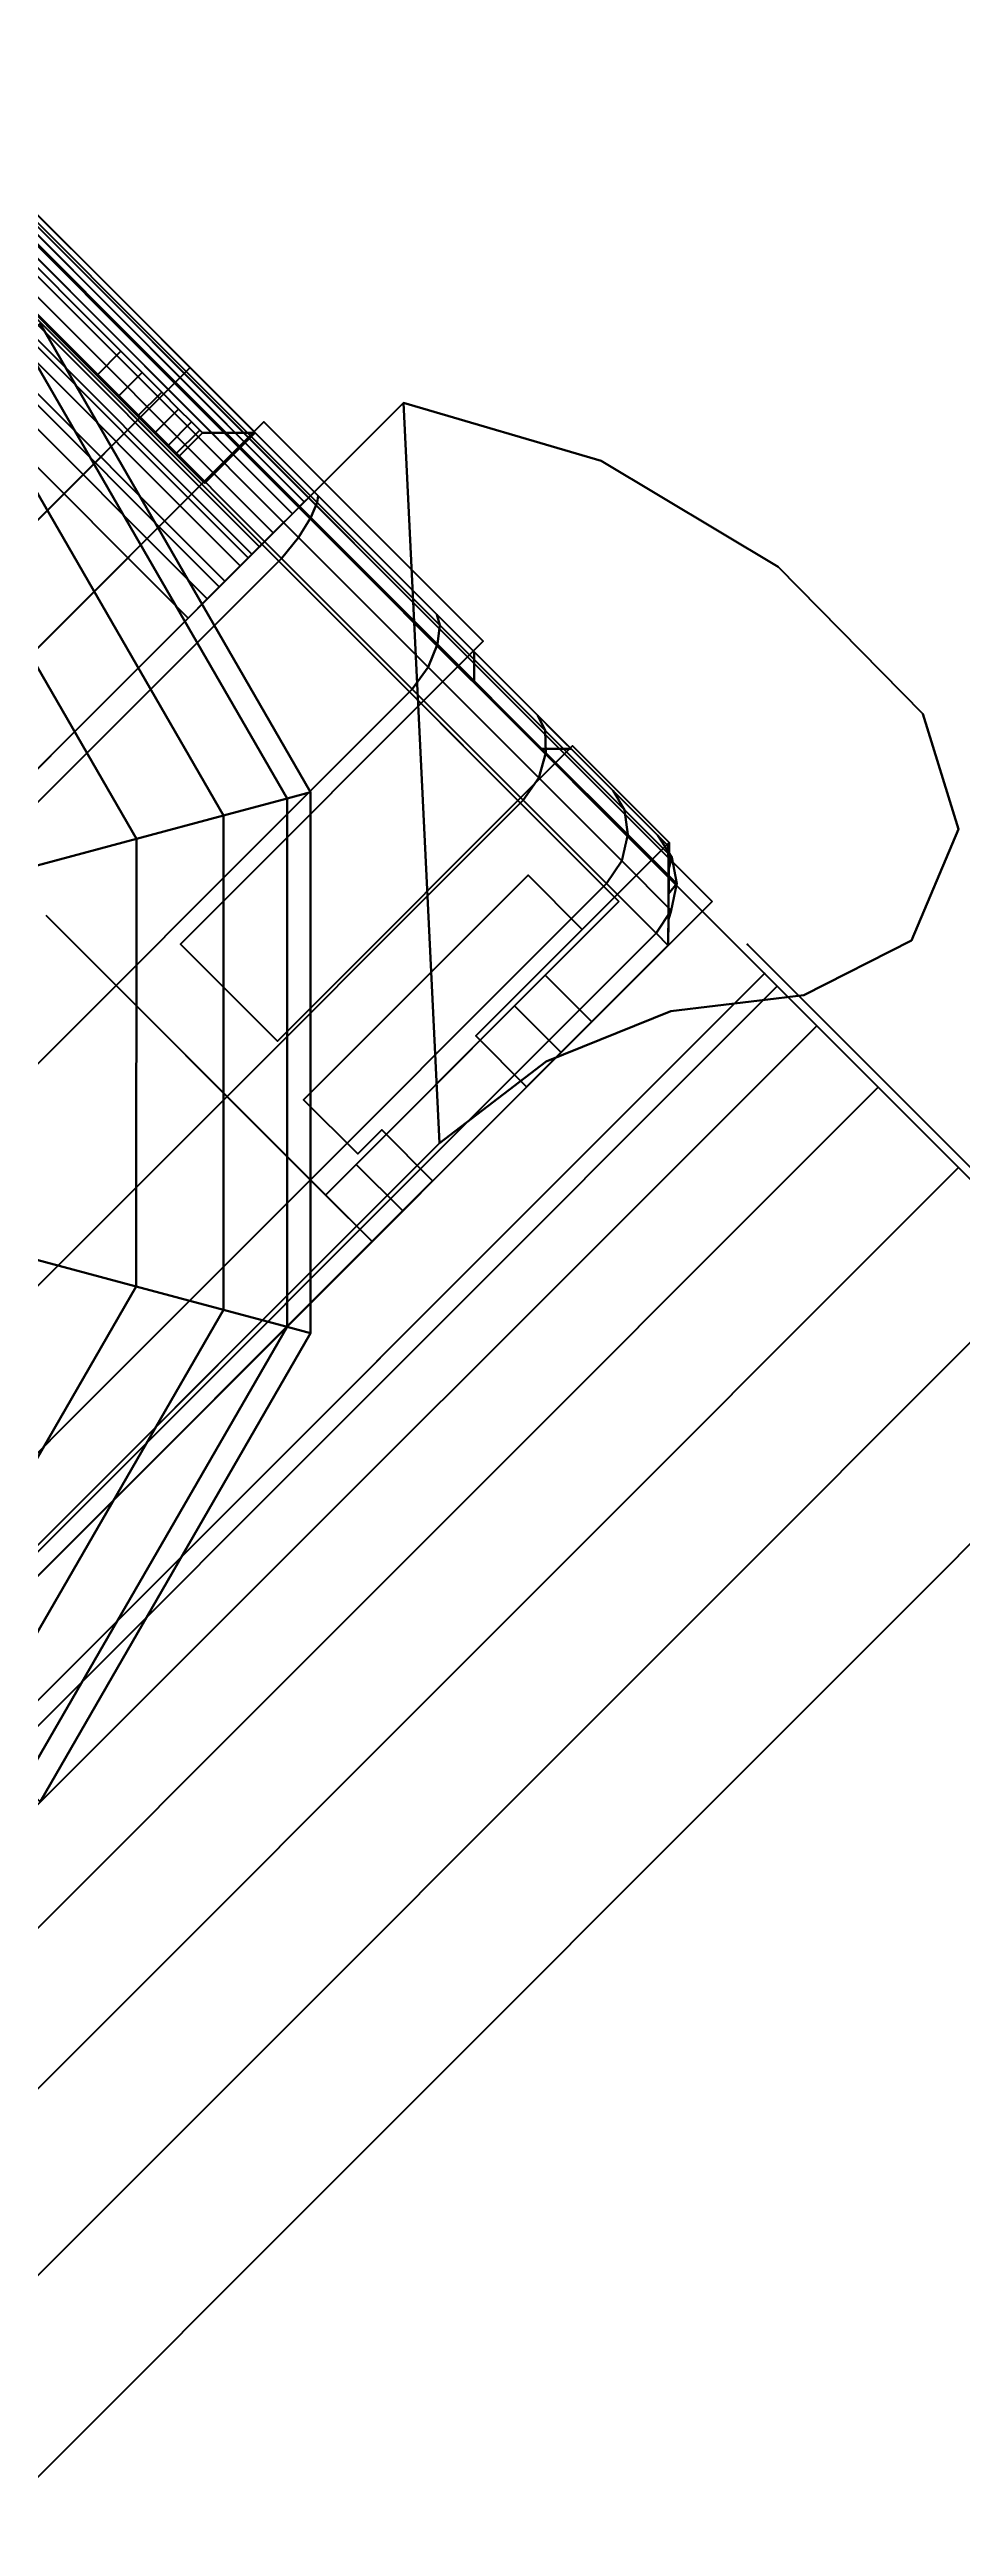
# Model space of a CAD drawing. Extents: x -170 to 1783, y -20 to 1205.
# Drawn here: x 205.788 to 206.616, y 374.654 to 376.91 of the extents above; entities that cross this region are included whole.
import ezdxf
from ezdxf.enums import TextEntityAlignment as Align

# ---------------------------------------------------------------- set-up
doc = ezdxf.new("R2010")
doc.units = 0
doc.header["$LTSCALE"] = 96
doc.header["$MEASUREMENT"] = 0
for name, color, linetype in [('A-FURN-3-PANEL-GLIDE', 7, 'Continuous'), ('A-FURN-3-PANEL-RACE', 7, 'Continuous'), ('A-FURN-3-PANEL-SIDE1', 7, 'Continuous'), ('A-FURN-3-PANEL-TOPCAP', 7, 'Continuous'), ('A-FURN-3-PANEL-TRIM', 7, 'Continuous'), ('A-FURN-P-PNLS', 7, 'Continuous'), ('MAIN_PANEL', 7, 'Continuous'), ('MAIN_PANEL_COMP', 7, 'Continuous'), ('SM', 7, 'Continuous')]:
    doc.layers.add(name, color=color, linetype=linetype)

# ---------------------------------------------------------------- blocks, each defined once
blk = doc.blocks.new('EC-EFN-456')
at = {"layer": 'A-FURN-3-PANEL-GLIDE', "color": 20, "linetype": 'Continuous'}
for points in [[(0.0798, 0.5351, 0.2464), (0.0608, 0.5241, 0.1642), (-0.0668, 1, 0.1642), (-0.0447, 1, 0.2464)], [(0.0608, 0.5241, 0.1642), (0.0798, 0.5351, 0.0821), (-0.0447, 1, 0.0821), (-0.0668, 1, 0.1642)], [(0.1319, 0.5652, 0.3065), (0.0798, 0.5351, 0.2464), (-0.0447, 1, 0.2464), (0.0154, 1, 0.3065)], [(0.0798, 0.5351, 0.0821), (0.1319, 0.5652, 0.022), (0.0154, 1, 0.022), (-0.0447, 1, 0.0821)], [(0.203, 0.6063, 0.3285), (0.1319, 0.5652, 0.3065), (0.0154, 1, 0.3065), (0.0975, 1, 0.3285)], [(0.1319, 0.5652, 0.022), (0.203, 0.6063), (0.0975, 1), (0.0154, 1, 0.022)], [(0.7096, 0.8988, 0.3285), (0.203, 0.6063, 0.3285), (0.0975, 1, 0.3285), (0.6825, 1, 0.3285)], [(0.7837, 0.8246, 0.3285), (0.4912, 0.318, 0.3285), (0.203, 0.6063, 0.3285), (0.7096, 0.8988, 0.3285)], [(0.885, 0.7975, 0.3285), (0.885, 0.2125, 0.3285), (0.4912, 0.318, 0.3285), (0.7837, 0.8246, 0.3285)], [(0.4912, 0.318, 0.3285), (0.4502, 0.2469, 0.3065), (0.1319, 0.5652, 0.3065), (0.203, 0.6063, 0.3285)], [(0.4502, 0.2469, 0.022), (0.4912, 0.318), (0.203, 0.6063), (0.1319, 0.5652, 0.022)], [(0.4502, 0.2469, 0.3065), (0.4201, 0.1948, 0.2464), (0.0798, 0.5351, 0.2464), (0.1319, 0.5652, 0.3065)], [(0.4201, 0.1948, 0.0821), (0.4502, 0.2469, 0.022), (0.1319, 0.5652, 0.022), (0.0798, 0.5351, 0.0821)], [(0.4201, 0.1948, 0.2464), (0.4091, 0.1758, 0.1642), (0.0608, 0.5241, 0.1642), (0.0798, 0.5351, 0.2464)], [(0.4091, 0.1758, 0.1642), (0.4201, 0.1948, 0.0821), (0.0798, 0.5351, 0.0821), (0.0608, 0.5241, 0.1642)], [(0.885, 0.2125, 0.3285), (0.885, 0.1304, 0.3065), (0.4502, 0.2469, 0.3065), (0.4912, 0.318, 0.3285)], [(0.885, 0.1304, 0.022), (0.885, 0.2125), (0.4912, 0.318), (0.4502, 0.2469, 0.022)], [(0.885, 0.1304, 0.3065), (0.885, 0.0703, 0.2464), (0.4201, 0.1948, 0.2464), (0.4502, 0.2469, 0.3065)], [(0.885, 0.0703, 0.0821), (0.885, 0.1304, 0.022), (0.4502, 0.2469, 0.022), (0.4201, 0.1948, 0.0821)], [(0.885, 0.0703, 0.2464), (0.885, 0.0483, 0.1642), (0.4091, 0.1758, 0.1642), (0.4201, 0.1948, 0.2464)], [(0.885, 0.0483, 0.1642), (0.885, 0.0703, 0.0821), (0.4201, 0.1948, 0.0821), (0.4091, 0.1758, 0.1642)]]:
    blk.add_3dface(points, dxfattribs=at)
at = {"layer": 'A-FURN-3-PANEL-GLIDE', "color": 20, "linetype": 'Continuous', "invisible_edges": 12}
for points in [[(0.885, 1), (0.0975, 1), (0.203, 0.6063)], [(0.885, 1), (0.203, 0.6063), (0.4912, 0.318)], [(0.885, 1), (0.4912, 0.318), (0.885, 0.2125)]]:
    blk.add_3dface(points, dxfattribs=at)
at = {"layer": 'A-FURN-3-PANEL-RACE', "color": 40, "linetype": 'Continuous'}
for points, invisible_edges in [([(0.5, 0.4255, 0.3963), (0.08, 0.4255, 0.3963), (0.08, -0.0125, 0.3963), (47.92, -0.0125, 0.3963)], 8), ([(0.08, 0.386, 1.7894), (0.08, 0.1819, 1.4986), (0.08, 0.4255, 0.3963), (0.08, 0.4255, 1.7894)], 2), ([(0.08, 0.4255, 0.3963), (0.14, 0.4255, 0.4563), (0.14, 0.4255, 1.7894), (0.08, 0.4255, 1.7894)], 1), ([(0.08, 0.1819, 1.4986), (0.08, 0.1425, 1.4986), (0.08, -0.0125, 0.3963), (0.08, 0.4255, 0.3963)], 10), ([(0.5, 0.4255, 0.3963), (0.5, 0.4255, 0.4563), (0.14, 0.4255, 0.4563), (0.08, 0.4255, 0.3963)], 4), ([(0.08, 0.4255, 3.245), (0.08, 0.4255, 3.515), (0.08, -0.0125, 3.515), (0.08, 0.1425, 3.1951)], 4), ([(0.14, 0.4255, 3.515), (0.14, 0.0475, 3.515), (0.08, -0.0125, 3.515), (0.08, 0.4255, 3.515)], 2), ([(0.5, 0.4255, 0.4563), (47.86, 0.0475, 0.4563), (0.14, 0.0475, 0.4563), (0.14, 0.4255, 0.4563)], 1), ([(0.14, 0.4255, 1.7894), (0.14, 0.4255, 0.4563), (0.14, 0.1819, 1.4986), (0.14, 0.386, 1.7894)], 2), ([(0.14, 0.4255, 0.4563), (0.14, 0.0475, 0.4563), (0.14, 0.1425, 1.4986), (0.14, 0.1819, 1.4986)], 10), ([(0.14, 0.1425, 3.1951), (0.14, 0.0475, 3.515), (0.14, 0.4255, 3.515), (0.14, 0.4255, 3.245)], 1), ([(0.08, 0.1425, 3.1951), (0.08, -0.0125, 3.515), (0.08, -0.0125, 0.3963), (0.08, 0.1425, 1.4986)], 5), ([(0.14, 0.0475, 0.4563), (0.14, 0.0475, 3.515), (0.14, 0.1425, 3.1951), (0.14, 0.1425, 1.4986)], 10), ([(0.6, 0.1425, 4.1797), (0.6, 0.1425, 4.2397), (0.6, 0.1024, 4.2344), (0.6, 0.1179, 4.1764)], 4), ([(0.6, 0.1179, 4.1764), (0.6, 0.1024, 4.2344), (0.6, 0.065, 4.2189), (0.6, 0.095, 4.1669)], 5), ([(0.6, 0.095, 4.1669), (0.6, 0.065, 4.2189), (0.6, 0.0329, 4.1943), (0.6, 0.0753, 4.1519)], 5), ([(0.6, 0.0753, 4.1519), (0.6, 0.0329, 4.1943), (0.6, 0.0082, 4.1622), (0.6, 0.0602, 4.1322)], 5), ([(0.14, 0.0475, 3.515), (0.6, 0.0475, 3.515), (0.6, -0.0125, 3.515), (0.08, -0.0125, 3.515)], 8), ([(0.14, 0.0475, 0.4563), (47.86, 0.0475, 0.4563), (47.86, 0.0475, 3.515), (0.14, 0.0475, 3.515)], 4), ([(0.6, 0.0602, 4.1322), (0.6, 0.0082, 4.1622), (0.6, -0.0072, 4.1248), (0.6, 0.0507, 4.1093)], 5), ([(0.6, 0.0507, 4.1093), (0.6, -0.0072, 4.1248), (0.6, -0.0125, 4.0847), (0.6, 0.0475, 4.0847)], 5), ([(0.6, 0.0475, 3.515), (47.4, 0.0475, 3.515), (47.4, 0.0475, 4.0847), (0.6, 0.0475, 4.0847)], 1), ([(0.6, 0.0475, 3.515), (0.6, 0.0475, 4.0847), (0.6, -0.0125, 4.0847), (0.6, -0.0125, 3.515)], 2), ([(47.92, -0.0125, 3.515), (47.92, -0.0125, 0.3963), (0.08, -0.0125, 0.3963), (0.08, -0.0125, 3.515)], 8), ([(47.4, -0.0125, 4.0847), (47.4, -0.0125, 3.515), (0.6, -0.0125, 3.515), (0.6, -0.0125, 4.0847)], 2)]:
    blk.add_3dface(points, dxfattribs=dict(at, invisible_edges=invisible_edges))
for points in [[(0.08, 0.4255, 1.7894), (0.14, 0.4255, 1.7894), (0.14, 0.386, 1.7894), (0.08, 0.386, 1.7894)], [(0.14, 0.4255, 3.245), (0.14, 0.4255, 3.515), (0.08, 0.4255, 3.515), (0.08, 0.4255, 3.245)], [(0.14, 0.1425, 3.1951), (0.14, 0.4255, 3.245), (0.08, 0.4255, 3.245), (0.08, 0.1425, 3.1951)], [(0.08, 0.386, 1.7894), (0.14, 0.386, 1.7894), (0.14, 0.1819, 1.4986), (0.08, 0.1819, 1.4986)], [(0.08, 0.1819, 1.4986), (0.14, 0.1819, 1.4986), (0.14, 0.1425, 1.4986), (0.08, 0.1425, 1.4986)], [(0.14, 0.1425, 1.4986), (0.14, 0.1425, 3.1951), (0.08, 0.1425, 3.1951), (0.08, 0.1425, 1.4986)], [(47.4, 0.1425, 4.1797), (47.4, 0.1425, 4.2397), (0.6, 0.1425, 4.2397), (0.6, 0.1425, 4.1797)], [(47.4, 0.1425, 4.2397), (47.4, 0.1024, 4.2344), (0.6, 0.1024, 4.2344), (0.6, 0.1425, 4.2397)], [(0.6, 0.1425, 4.1797), (0.6, 0.1179, 4.1764), (47.4, 0.1179, 4.1764), (47.4, 0.1425, 4.1797)], [(0.6, 0.1179, 4.1764), (0.6, 0.095, 4.1669), (47.4, 0.095, 4.1669), (47.4, 0.1179, 4.1764)], [(47.4, 0.1024, 4.2344), (47.4, 0.065, 4.2189), (0.6, 0.065, 4.2189), (0.6, 0.1024, 4.2344)], [(0.6, 0.095, 4.1669), (0.6, 0.0753, 4.1519), (47.4, 0.0753, 4.1519), (47.4, 0.095, 4.1669)], [(0.6, 0.0753, 4.1519), (0.6, 0.0602, 4.1322), (47.4, 0.0602, 4.1322), (47.4, 0.0753, 4.1519)], [(47.4, 0.065, 4.2189), (47.4, 0.0329, 4.1943), (0.6, 0.0329, 4.1943), (0.6, 0.065, 4.2189)], [(0.6, 0.0602, 4.1322), (0.6, 0.0507, 4.1093), (47.4, 0.0507, 4.1093), (47.4, 0.0602, 4.1322)], [(0.6, 0.0507, 4.1093), (0.6, 0.0475, 4.0847), (47.4, 0.0475, 4.0847), (47.4, 0.0507, 4.1093)], [(47.4, 0.0329, 4.1943), (47.4, 0.0082, 4.1622), (0.6, 0.0082, 4.1622), (0.6, 0.0329, 4.1943)], [(47.4, 0.0082, 4.1622), (47.4, -0.0072, 4.1248), (0.6, -0.0072, 4.1248), (0.6, 0.0082, 4.1622)], [(47.4, -0.0072, 4.1248), (47.4, -0.0125, 4.0847), (0.6, -0.0125, 4.0847), (0.6, -0.0072, 4.1248)]]:
    blk.add_3dface(points, dxfattribs=at)
at = {"layer": 'A-FURN-3-PANEL-SIDE1', "color": 7, "linetype": 'Continuous'}
for points in [[(47.3224, 1.955, 55.7401), (47.3228, 0.045, 55.7401), (0.6776, 0.045, 55.7401), (0.6776, 1.955, 55.7401)], [(0.6776, 0.045, 4.2397), (0.6776, 1.955, 4.2397), (0.6776, 1.955, 55.7401), (0.6776, 0.045, 55.7401)], [(47.3224, 0.045, 4.2397), (47.3224, 1.955, 4.2397), (0.6776, 1.955, 4.2397), (0.6776, 0.045, 4.2397)], [(47.3228, 0.045, 55.7401), (47.3224, 0.045, 4.2397), (0.6776, 0.045, 4.2397), (0.6776, 0.045, 55.7401)]]:
    blk.add_3dface(points, dxfattribs=at)
at = {"layer": 'A-FURN-3-PANEL-TOPCAP', "color": 60, "linetype": 'Continuous'}
for points, invisible_edges in [([(0.1285, -0.0047, 55.635), (0.144, -0.02, 55.635), (0.144, 2.02, 55.635), (0.1285, 2.0047, 55.635)], 10), ([(0.144, -0.02, 55.635), (0.269, -0.02, 55.635), (0.269, 2.02, 55.635), (0.144, 2.02, 55.635)], 10), ([(0.289, 2, 55.635), (0.269, 2.02, 55.635), (0.269, -0.02, 55.635), (0.289, 0, 55.635)], 10), ([(0.394, 2.02, 55.635), (0.3741, 2, 55.635), (0.3741, 0, 55.635), (0.394, -0.02, 55.635)], 10), ([(0.676, 2.02, 55.635), (0.394, 2.02, 55.635), (0.394, -0.02, 55.635), (0.676, -0.02, 55.635)], 10), ([(0.0965, 0.0273, 55.635), (0.1129, 0.0106, 55.635), (0.1129, 1.9894, 55.635), (0.0965, 1.9727, 55.635)], 10), ([(0.1285, 2.0047, 55.635), (0.1129, 1.9894, 55.635), (0.1129, 0.0106, 55.635), (0.1285, -0.0047, 55.635)], 10), ([(0.289, 0, 55.635), (0.3741, 0, 55.635), (0.3741, 2, 55.635), (0.289, 2, 55.635)], 10), ([(0.0965, 1.9727, 55.635), (0.08, 1.956, 55.635), (0.08, 0.044, 55.635), (0.0965, 0.0273, 55.635)], 8), ([(0.815, 0.045, 55.7401), (0.815, -0.02, 55.7741), (47.185, 0.014, 55.7401), (47.185, 0.045, 55.7401)], 1), ([(0.676, -0.02, 55.635), (0.6807, -0.02, 55.671), (0.7136, 0.014, 55.6622), (0.71, 0.014, 55.635)], 2), ([(0.6807, -0.02, 55.671), (0.6946, -0.02, 55.7045), (0.724, 0.014, 55.6875), (0.7136, 0.014, 55.6622)], 10), ([(0.6946, -0.02, 55.7045), (0.7167, -0.02, 55.7333), (0.7407, 0.014, 55.7093), (0.724, 0.014, 55.6875)], 10), ([(0.7167, -0.02, 55.7333), (0.7455, -0.02, 55.7554), (0.7625, 0.014, 55.726), (0.7407, 0.014, 55.7093)], 10), ([(0.7455, -0.02, 55.7554), (0.779, -0.02, 55.7693), (0.7878, 0.014, 55.7365), (0.7625, 0.014, 55.726)], 10), ([(0.779, -0.02, 55.7693), (0.815, -0.02, 55.7741), (0.815, 0.014, 55.7401), (0.7878, 0.014, 55.7365)], 10), ([(47.185, -0.02, 55.7741), (47.185, 0.014, 55.7401), (0.815, 0.014, 55.7401), (0.815, -0.02, 55.7741)], 5), ([(0.144, -0.02, 55.635), (0.1575, -0.02, 55.8011), (0.2783, -0.02, 55.7687), (0.269, -0.02, 55.635)], 2), ([(0.1575, -0.02, 55.8011), (0.2149, -0.02, 55.9575), (0.3232, -0.02, 55.8949), (0.2783, -0.02, 55.7687)], 10), ([(0.2149, -0.02, 55.9575), (0.3121, -0.02, 56.0929), (0.4005, -0.02, 56.0044), (0.3232, -0.02, 55.8949)], 10), ([(0.269, -0.02, 55.635), (0.2783, -0.02, 55.7687), (0.2976, 0, 55.7635), (0.289, 0, 55.635)], 2), ([(0.2783, -0.02, 55.7687), (0.3232, -0.02, 55.8949), (0.3405, 0, 55.8849), (0.2976, 0, 55.7635)], 10), ([(0.289, 0, 55.635), (0.2976, 0, 55.7635), (0.3798, 0, 55.7415), (0.3741, 0, 55.635)], 2), ([(0.2976, 0, 55.7635), (0.3405, 0, 55.8849), (0.4142, 0, 55.8424), (0.3798, 0, 55.7415)], 10), ([(0.3121, -0.02, 56.0929), (0.4419, -0.02, 56.1974), (0.5044, -0.02, 56.0891), (0.4005, -0.02, 56.0044)], 10), ([(0.3232, -0.02, 55.8949), (0.4005, -0.02, 56.0044), (0.4146, 0, 55.9903), (0.3405, 0, 55.8849)], 10), ([(0.3405, 0, 55.8849), (0.4146, 0, 55.9903), (0.4748, 0, 55.9301), (0.4142, 0, 55.8424)], 10), ([(0.3741, 0, 55.635), (0.3798, 0, 55.7415), (0.399, -0.02, 55.7363), (0.394, -0.02, 55.635)], 2), ([(0.3798, 0, 55.7415), (0.4142, 0, 55.8424), (0.4315, -0.02, 55.8323), (0.399, -0.02, 55.7363)], 10), ([(0.6807, -0.02, 55.671), (0.676, -0.02, 55.635), (0.394, -0.02, 55.635), (0.399, -0.02, 55.7363)], 8), ([(0.6946, -0.02, 55.7045), (0.6807, -0.02, 55.671), (0.399, -0.02, 55.7363), (0.4315, -0.02, 55.8323)], 10), ([(0.4005, -0.02, 56.0044), (0.5044, -0.02, 56.0891), (0.5144, 0, 56.0717), (0.4146, 0, 55.9903)], 10), ([(0.4142, 0, 55.8424), (0.4748, 0, 55.9301), (0.4889, -0.02, 55.9159), (0.4315, -0.02, 55.8323)], 10), ([(0.4146, 0, 55.9903), (0.5144, 0, 56.0717), (0.5569, 0, 55.9981), (0.4748, 0, 55.9301)], 10), ([(0.4315, -0.02, 55.8323), (0.4889, -0.02, 55.9159), (0.7167, -0.02, 55.7333), (0.6946, -0.02, 55.7045)], 10), ([(0.4419, -0.02, 56.1974), (0.5949, -0.02, 56.2633), (0.6273, -0.02, 56.1426), (0.5044, -0.02, 56.0891)], 10), ([(0.4748, 0, 55.9301), (0.5569, 0, 55.9981), (0.5669, -0.02, 55.9807), (0.4889, -0.02, 55.9159)], 10), ([(0.7455, -0.02, 55.7554), (0.7167, -0.02, 55.7333), (0.4889, -0.02, 55.9159), (0.5669, -0.02, 55.9807)], 10), ([(0.5044, -0.02, 56.0891), (0.6273, -0.02, 56.1426), (0.6324, 0, 56.1232), (0.5144, 0, 56.0717)], 10), ([(0.5144, 0, 56.0717), (0.6324, 0, 56.1232), (0.6544, 0, 56.0411), (0.5569, 0, 55.9981)], 10), ([(0.5569, 0, 55.9981), (0.6544, 0, 56.0411), (0.6596, -0.02, 56.0218), (0.5669, -0.02, 55.9807)], 10), ([(0.5669, -0.02, 55.9807), (0.6596, -0.02, 56.0218), (0.779, -0.02, 55.7693), (0.7455, -0.02, 55.7554)], 10), ([(0.5949, -0.02, 56.2633), (0.76, -0.02, 56.286), (0.76, -0.02, 56.161), (0.6273, -0.02, 56.1426)], 10), ([(0.6273, -0.02, 56.1426), (0.76, -0.02, 56.161), (0.76, 0, 56.141), (0.6324, 0, 56.1232)], 10), ([(0.6324, 0, 56.1232), (0.76, 0, 56.141), (0.76, 0, 56.056), (0.6544, 0, 56.0411)], 10), ([(0.6544, 0, 56.0411), (0.76, 0, 56.056), (0.76, -0.02, 56.036), (0.6596, -0.02, 56.0218)], 10), ([(0.815, -0.02, 55.7741), (0.779, -0.02, 55.7693), (0.6596, -0.02, 56.0218), (0.76, -0.02, 56.036)], 10), ([(0.76, -0.02, 56.161), (47.24, -0.02, 56.161), (47.24, 0, 56.141), (0.76, 0, 56.141)], 10), ([(47.24, 0, 56.056), (0.76, 0, 56.056), (0.76, 0, 56.141), (47.24, 0, 56.141)], 10), ([(0.76, 0, 56.056), (47.24, 0, 56.056), (47.24, -0.02, 56.036), (0.76, -0.02, 56.036)], 10), ([(0.76, -0.02, 56.161), (0.76, -0.02, 56.286), (47.24, -0.02, 56.286), (47.24, -0.02, 56.161)], 5), ([(47.185, -0.02, 55.7741), (0.815, -0.02, 55.7741), (0.76, -0.02, 56.036), (47.24, -0.02, 56.036)], 10)]:
    blk.add_3dface(points, dxfattribs=dict(at, invisible_edges=invisible_edges))
for points in [[(0.0957, 0.044, 55.8177), (0.08, 0.044, 55.635), (0.08, 1.956, 55.635), (0.0957, 1.956, 55.8177)], [(0.1595, 0.044, 55.9895), (0.0957, 0.044, 55.8177), (0.0957, 1.956, 55.8177), (0.1595, 1.956, 55.9895)], [(0.2668, 0.044, 56.1382), (0.1595, 0.044, 55.9895), (0.1595, 1.956, 55.9895), (0.2668, 1.956, 56.1382)], [(0.4099, 0.044, 56.2528), (0.2668, 0.044, 56.1382), (0.2668, 1.956, 56.1382), (0.4099, 1.956, 56.2528)], [(0.5783, 0.044, 56.3252), (0.4099, 0.044, 56.2528), (0.4099, 1.956, 56.2528), (0.5783, 1.956, 56.3252)], [(0.76, 0.044, 56.35), (0.5783, 0.044, 56.3252), (0.5783, 1.956, 56.3252), (0.76, 1.956, 56.35)], [(0.76, 0.044, 56.35), (0.76, 1.956, 56.35), (47.24, 1.956, 56.35), (47.24, 0.044, 56.35)], [(0.0965, 0.0273, 55.635), (0.08, 0.044, 55.635), (0.0957, 0.044, 55.8177), (0.1006, 0.0195, 55.8155)], [(0.1006, 0.0195, 55.8155), (0.0957, 0.044, 55.8177), (0.1595, 0.044, 55.9895), (0.1644, 0.0195, 55.9859)], [(0.1129, 0.0106, 55.635), (0.0965, 0.0273, 55.635), (0.1006, 0.0195, 55.8155), (0.1143, -0.0013, 55.8104)], [(0.1644, 0.0195, 55.9859), (0.1595, 0.044, 55.9895), (0.2668, 0.044, 56.1382), (0.2713, 0.0195, 56.1337)], [(0.2713, 0.0195, 56.1337), (0.2668, 0.044, 56.1382), (0.4099, 0.044, 56.2528), (0.4136, 0.0195, 56.248)], [(0.4136, 0.0195, 56.248), (0.4099, 0.044, 56.2528), (0.5783, 0.044, 56.3252), (0.5806, 0.0195, 56.3203)], [(0.5806, 0.0195, 56.3203), (0.5783, 0.044, 56.3252), (0.76, 0.044, 56.35), (0.76, 0.0195, 56.3451)], [(0.71, 0.045, 55.635), (0.676, 0.045, 55.635), (0.676, -0.02, 55.635), (0.71, 0.014, 55.635)], [(0.7136, 0.045, 55.6622), (0.71, 0.045, 55.635), (0.71, 0.014, 55.635), (0.7136, 0.014, 55.6622)], [(0.724, 0.045, 55.6875), (0.7136, 0.045, 55.6622), (0.7136, 0.014, 55.6622), (0.724, 0.014, 55.6875)], [(0.7407, 0.045, 55.7093), (0.724, 0.045, 55.6875), (0.724, 0.014, 55.6875), (0.7407, 0.014, 55.7093)], [(0.7625, 0.045, 55.726), (0.7407, 0.045, 55.7093), (0.7407, 0.014, 55.7093), (0.7625, 0.014, 55.726)], [(0.76, 0.0195, 56.3451), (0.76, 0.044, 56.35), (47.24, 0.044, 56.35), (47.24, 0.0195, 56.3451)], [(0.7878, 0.045, 55.7365), (0.7625, 0.045, 55.726), (0.7625, 0.014, 55.726), (0.7878, 0.014, 55.7365)], [(0.815, 0.045, 55.7401), (0.7878, 0.045, 55.7365), (0.7878, 0.014, 55.7365), (0.815, 0.014, 55.7401)], [(0.1143, -0.0013, 55.8104), (0.1006, 0.0195, 55.8155), (0.1644, 0.0195, 55.9859), (0.1774, -0.0013, 55.977)], [(0.1285, -0.0047, 55.635), (0.1129, 0.0106, 55.635), (0.1143, -0.0013, 55.8104), (0.1344, -0.0151, 55.8048)], [(0.1774, -0.0013, 55.977), (0.1644, 0.0195, 55.9859), (0.2713, 0.0195, 56.1337), (0.2828, -0.0013, 56.1222)], [(0.2828, -0.0013, 56.1222), (0.2713, 0.0195, 56.1337), (0.4136, 0.0195, 56.248), (0.4225, -0.0013, 56.2349)], [(0.4225, -0.0013, 56.2349), (0.4136, 0.0195, 56.248), (0.5806, 0.0195, 56.3203), (0.5856, -0.0013, 56.3065)], [(0.5856, -0.0013, 56.3065), (0.5806, 0.0195, 56.3203), (0.76, 0.0195, 56.3451), (0.76, -0.0013, 56.3313)], [(0.76, -0.0013, 56.3313), (0.76, 0.0195, 56.3451), (47.24, 0.0195, 56.3451), (47.24, -0.0013, 56.3313)], [(0.1344, -0.0151, 55.8048), (0.1143, -0.0013, 55.8104), (0.1774, -0.0013, 55.977), (0.1955, -0.0151, 55.9663)], [(0.144, -0.02, 55.635), (0.1285, -0.0047, 55.635), (0.1344, -0.0151, 55.8048), (0.1575, -0.02, 55.8011)], [(0.1575, -0.02, 55.8011), (0.1344, -0.0151, 55.8048), (0.1955, -0.0151, 55.9663), (0.2149, -0.02, 55.9575)], [(0.1955, -0.0151, 55.9663), (0.1774, -0.0013, 55.977), (0.2828, -0.0013, 56.1222), (0.2978, -0.0151, 56.1072)], [(0.2149, -0.02, 55.9575), (0.1955, -0.0151, 55.9663), (0.2978, -0.0151, 56.1072), (0.3121, -0.02, 56.0929)], [(0.2978, -0.0151, 56.1072), (0.2828, -0.0013, 56.1222), (0.4225, -0.0013, 56.2349), (0.4331, -0.0151, 56.2168)], [(0.3121, -0.02, 56.0929), (0.2978, -0.0151, 56.1072), (0.4331, -0.0151, 56.2168), (0.4419, -0.02, 56.1974)], [(0.4331, -0.0151, 56.2168), (0.4225, -0.0013, 56.2349), (0.5856, -0.0013, 56.3065), (0.5913, -0.0151, 56.2864)], [(0.4419, -0.02, 56.1974), (0.4331, -0.0151, 56.2168), (0.5913, -0.0151, 56.2864), (0.5949, -0.02, 56.2633)], [(0.5913, -0.0151, 56.2864), (0.5856, -0.0013, 56.3065), (0.76, -0.0013, 56.3313), (0.76, -0.0151, 56.3105)], [(0.5949, -0.02, 56.2633), (0.5913, -0.0151, 56.2864), (0.76, -0.0151, 56.3105), (0.76, -0.02, 56.286)], [(0.76, -0.0151, 56.3105), (0.76, -0.0013, 56.3313), (47.24, -0.0013, 56.3313), (47.24, -0.0151, 56.3105)], [(0.76, -0.02, 56.286), (0.76, -0.0151, 56.3105), (47.24, -0.0151, 56.3105), (47.24, -0.02, 56.286)]]:
    blk.add_3dface(points, dxfattribs=at)
at = {"layer": 'A-FURN-3-PANEL-TRIM', "color": 60, "linetype": 'Continuous'}
for points, invisible_edges in [([(0.395, 2.0328, 55.635), (0.6776, 2.0328, 55.635), (0.6776, -0.0328, 55.635), (0.395, -0.0328, 55.635)], 8), ([(0.6, -0.1348, 3.5747), (0.6, 1.6815, 3.5747), (0.1, 1.6815, 3.5747), (0.1, 0.3185, 3.5747)], 10), ([(0.6, -0.1348, 4.2397), (0.1, 0.3185, 4.2397), (0.1, 1.6815, 4.2397), (0.6, 1.6815, 4.2397)], 5), ([(0.1457, 0.3473, 55.635), (0.0802, 0.3473, 55.635), (0.0802, 1.6527, 55.635), (0.1457, 1.6527, 55.635)], 8), ([(0.2701, 1.6426, 55.635), (0.395, 1.6426, 55.635), (0.395, 0.3574, 55.635), (0.2701, 0.3574, 55.635)], 10), ([(0.1457, 1.6218, 55.635), (0.2155, 1.6218, 55.635), (0.2155, 0.3782, 55.635), (0.1457, 0.3782, 55.635)], 10), ([(0.0361, 0.0847, 3.5747), (0.6, -0.1348, 3.5747), (0.1, 0.3185, 3.5747), (0.0837, 0.1973, 3.5747)], 3), ([(0.0361, 0.0847, 4.2397), (0.0837, 0.1973, 4.2397), (0.1, 0.3185, 4.2397), (0.6, -0.1348, 4.2397)], 12), ([(0.0361, 0.0847, 3.8013), (0.0837, 0.1973, 3.8013), (0.1, 0.3185, 3.8013), (0.6, -0.1348, 3.8013)], 12), ([(0.0361, 0.0847, 4.013), (0.6, -0.1348, 4.013), (0.1, 0.3185, 4.013), (0.0837, 0.1973, 4.013)], 3), ([(-0.0735, -0.1159, 3.5747), (0.6, -0.1348, 3.5747), (0.0361, 0.0847, 3.5747), (-0.0395, -0.0114, 3.5747)], 3), ([(-0.0735, -0.1159, 4.2397), (-0.0395, -0.0114, 4.2397), (0.0361, 0.0847, 4.2397), (0.6, -0.1348, 4.2397)], 12), ([(-0.0735, -0.1159, 3.8013), (-0.0395, -0.0114, 3.8013), (0.0361, 0.0847, 3.8013), (0.6, -0.1348, 3.8013)], 12), ([(-0.0735, -0.1159, 4.013), (0.6, -0.1348, 4.013), (0.0361, 0.0847, 4.013), (-0.0395, -0.0114, 4.013)], 3), ([(0.2155, 0.0891, 4.2397), (0.2155, 0.0891, 55.635), (0.1457, 0.0891, 55.635), (0.1457, 0.0891, 4.2397)], 2), ([(0.1457, -0.0228, 55.635), (0.1457, 0.0891, 55.635), (0.2155, 0.0891, 55.635), (0.2701, -0.0228, 55.635)], 6), ([(0.065, -0.269, 3.5747), (0.6, -0.1348, 3.5747), (-0.0735, -0.1159, 3.5747), (-0.0322, -0.2178, 3.5747)], 3), ([(0.065, -0.269, 4.2397), (-0.0322, -0.2178, 4.2397), (-0.0735, -0.1159, 4.2397), (0.6, -0.1348, 4.2397)], 12), ([(0.065, -0.269, 3.8013), (-0.0322, -0.2178, 3.8013), (-0.0735, -0.1159, 3.8013), (0.6, -0.1348, 3.8013)], 12), ([(0.065, -0.269, 4.013), (0.6, -0.1348, 4.013), (-0.0735, -0.1159, 4.013), (-0.0322, -0.2178, 4.013)], 3), ([(0.4351, -0.2249, 3.5747), (0.6, -0.1348, 3.5747), (0.065, -0.269, 3.5747), (0.2529, -0.2706, 3.5747)], 2), ([(0.4351, -0.2249, 4.2397), (0.2529, -0.2706, 4.2397), (0.065, -0.269, 4.2397), (0.6, -0.1348, 4.2397)], 4), ([(0.4351, -0.2249, 3.8013), (0.2529, -0.2706, 3.8013), (0.065, -0.269, 3.8013), (0.6, -0.1348, 3.8013)], 4), ([(0.4351, -0.2249, 4.013), (0.6, -0.1348, 4.013), (0.065, -0.269, 4.013), (0.2529, -0.2706, 4.013)], 2)]:
    blk.add_3dface(points, dxfattribs=dict(at, invisible_edges=invisible_edges))
for points in [[(0.1, 0.3185, 4.2397), (0.1, 0.3185, 3.5747), (0.1, 1.6815, 3.5747), (0.1, 1.6815, 4.2397)], [(0.6, 1.6815, 3.5747), (0.6, -0.1348, 3.5747), (0.6, -0.1348, 4.2397), (0.6, 1.6815, 4.2397)], [(0.0802, 0.3473, 55.635), (0.0802, 0.3473, 4.2397), (0.0802, 1.6527, 4.2397), (0.0802, 1.6527, 55.635)], [(0.1457, 0.3473, 55.635), (0.1457, 0.3782, 55.635), (0.1457, 0.3782, 4.2397), (0.1457, 0.3473, 4.2397)], [(0.1457, 0.3782, 4.2397), (0.1457, 0.3782, 55.635), (0.2155, 0.3782, 55.635), (0.2155, 0.3782, 4.2397)], [(0.2155, 0.3782, 55.635), (0.2155, 0.0891, 55.635), (0.2155, 0.0891, 4.2397), (0.2155, 0.3782, 4.2397)], [(0.0802, 0.3473, 4.2397), (0.0802, 0.3473, 55.635), (0.1457, 0.3473, 55.635), (0.1457, 0.3473, 4.2397)], [(0.2701, 0.3574, 4.2397), (0.2701, 0.3574, 55.635), (0.395, 0.3574, 55.635), (0.395, 0.3574, 4.2397)], [(0.2701, -0.0228, 55.635), (0.2701, 0.3574, 55.635), (0.2701, 0.3574, 4.2397), (0.2701, -0.0228, 4.2397)], [(0.395, 0.3574, 55.635), (0.395, -0.0328, 55.635), (0.395, -0.0328, 4.2397), (0.395, 0.3574, 4.2397)], [(0.0837, 0.1973, 4.013), (0.1, 0.3185, 4.013), (0.1, 0.3185, 4.2397), (0.0837, 0.1973, 4.2397)], [(0.0837, 0.1973, 3.5747), (0.1, 0.3185, 3.5747), (0.1, 0.3185, 3.8013), (0.0837, 0.1973, 3.8013)], [(0.6, -0.1348, 3.8013), (0.1, 0.3185, 3.8013), (0.1, 0.3185, 4.013), (0.6, -0.1348, 4.013)], [(0.0802, 0.2263, 55.635), (0.0802, 0.044, 55.635), (0.0802, 0.044, 4.2397), (0.0802, 0.2263, 4.2397)], [(0.1457, 0.2263, 4.2397), (0.1457, 0.2263, 55.635), (0.0802, 0.2263, 55.635), (0.0802, 0.2263, 4.2397)], [(0.0802, 0.044, 55.635), (0.0802, 0.2263, 55.635), (0.1457, 0.2263, 55.635), (0.1457, -0.0228, 55.635)], [(0.1457, 0.0891, 55.635), (0.1457, 0.2263, 55.635), (0.1457, 0.2263, 4.2397), (0.1457, 0.0891, 4.2397)], [(0.0361, 0.0847, 4.013), (0.0837, 0.1973, 4.013), (0.0837, 0.1973, 4.2397), (0.0361, 0.0847, 4.2397)], [(0.0361, 0.0847, 3.5747), (0.0837, 0.1973, 3.5747), (0.0837, 0.1973, 3.8013), (0.0361, 0.0847, 3.8013)], [(-0.0395, -0.0114, 4.013), (0.0361, 0.0847, 4.013), (0.0361, 0.0847, 4.2397), (-0.0395, -0.0114, 4.2397)], [(-0.0395, -0.0114, 3.5747), (0.0361, 0.0847, 3.5747), (0.0361, 0.0847, 3.8013), (-0.0395, -0.0114, 3.8013)], [(0.0802, 0.044, 4.2397), (0.0802, 0.044, 55.635), (0.1457, -0.0228, 55.635), (0.1457, -0.0228, 4.2397)], [(0.6776, 0.045, 4.2397), (0.6776, -0.0328, 4.2397), (0.6776, -0.0328, 55.635), (0.6776, 0.045, 55.635)], [(-0.0735, -0.1159, 4.013), (-0.0395, -0.0114, 4.013), (-0.0395, -0.0114, 4.2397), (-0.0735, -0.1159, 4.2397)], [(-0.0735, -0.1159, 3.5747), (-0.0395, -0.0114, 3.5747), (-0.0395, -0.0114, 3.8013), (-0.0735, -0.1159, 3.8013)], [(0.1457, -0.0228, 4.2397), (0.1457, -0.0228, 55.635), (0.2701, -0.0228, 55.635), (0.2701, -0.0228, 4.2397)], [(0.395, -0.0328, 4.2397), (0.395, -0.0328, 55.635), (0.6776, -0.0328, 55.635), (0.6776, -0.0328, 4.2397)], [(-0.0322, -0.2178, 4.013), (-0.0735, -0.1159, 4.013), (-0.0735, -0.1159, 4.2397), (-0.0322, -0.2178, 4.2397)], [(-0.0322, -0.2178, 3.5747), (-0.0735, -0.1159, 3.5747), (-0.0735, -0.1159, 3.8013), (-0.0322, -0.2178, 3.8013)], [(0.6, -0.1348, 4.013), (0.4351, -0.2249, 4.013), (0.4351, -0.2249, 4.2397), (0.6, -0.1348, 4.2397)], [(0.6, -0.1348, 3.5747), (0.4351, -0.2249, 3.5747), (0.4351, -0.2249, 3.8013), (0.6, -0.1348, 3.8013)], [(0.065, -0.269, 4.013), (-0.0322, -0.2178, 4.013), (-0.0322, -0.2178, 4.2397), (0.065, -0.269, 4.2397)], [(0.065, -0.269, 3.5747), (-0.0322, -0.2178, 3.5747), (-0.0322, -0.2178, 3.8013), (0.065, -0.269, 3.8013)], [(0.4351, -0.2249, 4.013), (0.2529, -0.2706, 4.013), (0.2529, -0.2706, 4.2397), (0.4351, -0.2249, 4.2397)], [(0.4351, -0.2249, 3.5747), (0.2529, -0.2706, 3.5747), (0.2529, -0.2706, 3.8013), (0.4351, -0.2249, 3.8013)], [(0.2529, -0.2706, 4.013), (0.065, -0.269, 4.013), (0.065, -0.269, 4.2397), (0.2529, -0.2706, 4.2397)], [(0.2529, -0.2706, 3.5747), (0.065, -0.269, 3.5747), (0.065, -0.269, 3.8013), (0.2529, -0.2706, 3.8013)]]:
    blk.add_3dface(points, dxfattribs=at)
at = {"layer": 'A-FURN-P-PNLS', "color": 60, "linetype": 'Continuous'}
for p, q in [((0, 0), (0, 2)), ((48, 0), (0, 0))]:
    blk.add_line(p, q, dxfattribs=at)
at = {"layer": 'MAIN_PANEL', "color": 7, "linetype": 'Continuous'}
for p in [(0, 0), (0, 0, 55.663), (0, 0), (0, 0)]:
    blk.add_point(p, dxfattribs=at)
blk = doc.blocks.new('EC-FPFS-56')
at = {"layer": 'MAIN_PANEL_COMP', "color": 7, "linetype": 'Continuous'}
for p in [(0.0002, 0), (0.0002, 0), (0.0297, -0.0077), (0.0297, -0.0077)]:
    blk.add_point(p, dxfattribs=at)
at = {"layer": 'SM', "color": 60, "linetype": 'Continuous'}
blk.add_line((2.0002, 0), (0.0002, 0), dxfattribs=at)
for points in [[(0.0463, -0.0077, 55.6309), (0.0297, -0.0077, 55.5), (0.0297, -2.0077, 55.5), (0.0463, -1.9911, 55.6309)], [(0.0297, -0.0077, 55.5), (2.0297, -0.0077, 55.5), (2.0297, -0.0077, 3), (0.0297, -0.0077, 3)], [(0.0297, -0.0077, 3), (2.0297, -0.0077, 3), (2.0297, -0.0077), (0.0297, -0.0077)], [(0.0463, -1.9911, 55.6309), (0.0962, -1.9403, 55.751), (0.0971, -0.0077, 55.751), (0.0463, -0.0077, 55.6309)], [(0.1762, -0.0077, 55.8545), (0.0971, -0.0077, 55.751), (0.0962, -1.9403, 55.751), (0.1762, -1.8612, 55.8545)], [(0.2797, -0.0077, 55.9336), (0.1762, -0.0077, 55.8545), (0.1762, -1.8612, 55.8545), (0.2797, -1.7577, 55.9336)], [(0.3999, -0.0077, 55.9844), (0.2797, -0.0077, 55.9336), (0.2797, -1.7577, 55.9336), (0.3999, -1.6375, 55.9844)], [(0.5297, -0.0077, 56), (0.3999, -0.0077, 55.9844), (0.3999, -1.6375, 55.9844), (0.5297, -1.5077, 56)], [(0.5297, -0.0077, 56), (0.5297, -1.5077, 56), (1.5297, -1.5077, 56), (1.5297, -0.0077, 56)], [(1.6596, -0.0077, 55.9844), (1.5297, -0.0077, 56), (1.5297, -1.5077, 56), (1.6596, -1.6375, 55.9844)], [(1.7797, -0.0077, 55.9336), (1.6596, -0.0077, 55.9844), (1.6596, -1.6375, 55.9844), (1.7797, -1.7577, 55.9336)], [(1.8833, -0.0077, 55.8545), (1.7797, -0.0077, 55.9336), (1.7797, -1.7577, 55.9336), (1.8833, -1.8612, 55.8545)], [(1.9624, -0.0077, 55.751), (1.8833, -0.0077, 55.8545), (1.8833, -1.8612, 55.8545), (1.9624, -1.9403, 55.751)], [(2.0131, -0.0077, 55.6309), (1.9624, -0.0077, 55.751), (1.9624, -1.9403, 55.751), (2.0131, -1.9911, 55.6309)], [(2.0297, -2.0077, 55.5), (2.0297, -0.0077, 55.5), (2.0131, -0.0077, 55.6309), (2.0131, -1.9911, 55.6309)], [(0.3999, -1.6375, 55.9844), (0.2797, -1.7577, 55.9336), (1.7797, -1.7577, 55.9336), (1.6596, -1.6375, 55.9844)], [(0.2797, -1.7577, 55.9336), (0.1762, -1.8612, 55.8545), (1.8833, -1.8612, 55.8545), (1.7797, -1.7577, 55.9336)], [(0.1762, -1.8612, 55.8545), (0.0962, -1.9403, 55.751), (1.9624, -1.9403, 55.751), (1.8833, -1.8612, 55.8545)], [(0.0962, -1.9403, 55.751), (0.0463, -1.9911, 55.6309), (2.0131, -1.9911, 55.6309), (1.9624, -1.9403, 55.751)]]:
    blk.add_3dface(points, dxfattribs=at)
for points, invisible_edges in [([(0.0297, -0.0077, 55.5), (0.0463, -0.0077, 55.6309), (2.0297, -0.0077, 55.5)], 2), ([(0.0971, -0.0077, 55.751), (2.0297, -0.0077, 55.5), (0.0463, -0.0077, 55.6309)], 3), ([(2.0297, -0.0077, 55.5), (0.0971, -0.0077, 55.751), (2.0131, -0.0077, 55.6309)], 3), ([(0.1762, -0.0077, 55.8545), (2.0131, -0.0077, 55.6309), (0.0971, -0.0077, 55.751)], 3), ([(2.0131, -0.0077, 55.6309), (0.1762, -0.0077, 55.8545), (1.9624, -0.0077, 55.751)], 3), ([(0.2797, -0.0077, 55.9336), (1.9624, -0.0077, 55.751), (0.1762, -0.0077, 55.8545)], 3)]:
    blk.add_3dface(points, dxfattribs=dict(at, invisible_edges=invisible_edges))

msp = doc.modelspace()

# ---------------------------------------------------------------- block references
at = {"layer": 'MAIN_PANEL', "color": 47, "linetype": 'Continuous'}
ref = msp.add_blockref('EC-EFN-456', (206.43892, 376.06845), dxfattribs=dict(at, rotation=135))
ref.add_attrib('CAPMC', 'ECH', dxfattribs={"color": 47, "linetype": 'Continuous', "height": 0.000000012, "width": 0.666667}).set_placement((206.43892, 376.06845), align=Align.BOTTOM_LEFT)
ref.add_attrib('CAPPN', 'EC-EFN-456', dxfattribs={"color": 47, "linetype": 'Continuous', "height": 0.000000012, "width": 0.666667}).set_placement((206.43892, 376.06845), align=Align.BOTTOM_LEFT)
ref.add_attrib('CAPMG', 'RSI', dxfattribs={"color": 47, "linetype": 'Continuous', "height": 0.000000012, "width": 0.666667}).set_placement((206.43892, 376.06845), align=Align.BOTTOM_LEFT)
ref.add_attrib('CAPQTY', '1', dxfattribs={"color": 47, "linetype": 'Continuous', "height": 0.000000012, "width": 0.666667}).set_placement((206.43892, 376.06845), align=Align.BOTTOM_LEFT)
at = {"layer": 'MAIN_PANEL_COMP', "color": 47, "linetype": 'Continuous'}
ref = msp.add_blockref('EC-FPFS-56', (206.4233, 376.0949), dxfattribs=dict(at, rotation=315))
ref.add_attrib('CAPMC', 'ECH', dxfattribs={"color": 47, "linetype": 'Continuous', "height": 0.000000012, "width": 0.666667}).set_placement((206.4233, 376.0949), align=Align.BOTTOM_LEFT)
ref.add_attrib('CAPPN', 'EC-FPFS-56', dxfattribs={"color": 47, "linetype": 'Continuous', "height": 0.000000012, "width": 0.666667}).set_placement((206.4233, 376.0949), align=Align.BOTTOM_LEFT)
ref.add_attrib('CAPMG', 'RSI', dxfattribs={"color": 47, "linetype": 'Continuous', "height": 0.000000012, "width": 0.666667}).set_placement((206.4233, 376.0949), align=Align.BOTTOM_LEFT)
ref.add_attrib('CAPQTY', '1', dxfattribs={"color": 47, "linetype": 'Continuous', "height": 0.000000012, "width": 0.666667}).set_placement((206.4233, 376.0949), align=Align.BOTTOM_LEFT)

doc.saveas('drawing.dxf')
